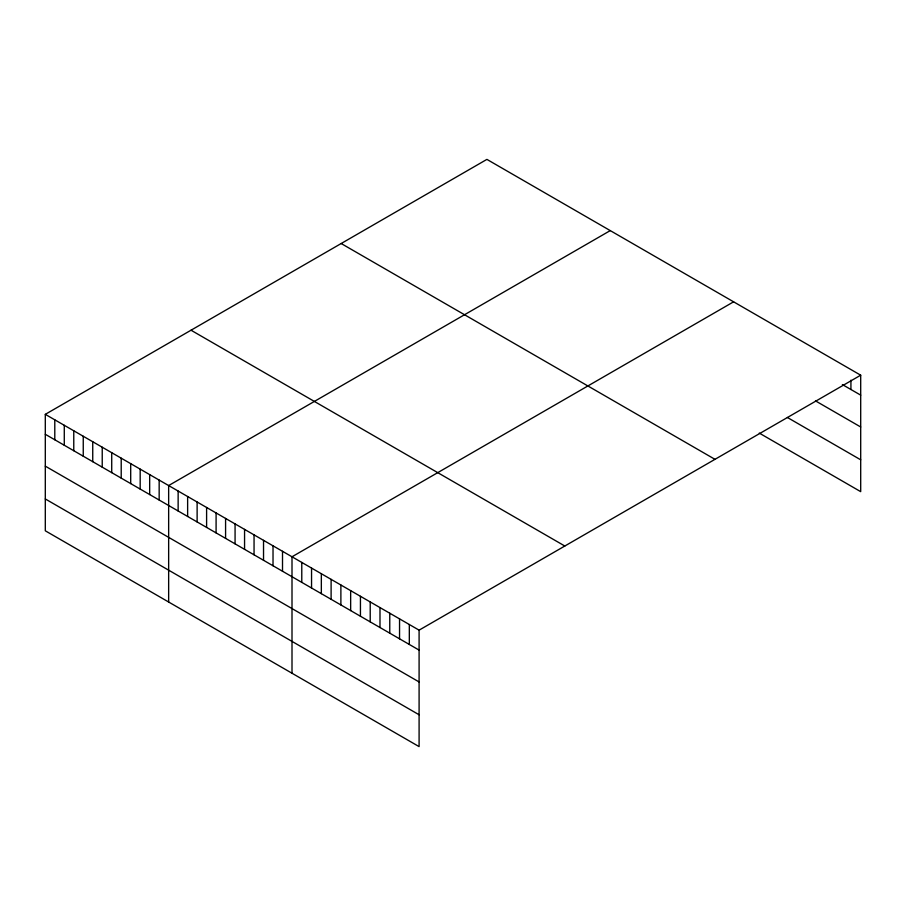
<?xml version="1.0" encoding="UTF-8"?>
<svg xmlns="http://www.w3.org/2000/svg" width="906" height="906" viewBox="0 0 906 906"><rect width="100%" height="100%" fill="white"/><g stroke="black" fill="none" stroke-linecap="round" stroke-linejoin="round"><path stroke-width="1.36" d="M45.3 414.348L419.093 630.157L419.093 746.612L45.3 530.803L45.3 414.348L486.907 159.388L860.7 375.197L860.7 491.652L759.273 433.091M610.259 230.6L168.652 485.559L168.652 602.026M733.611 301.823L292.004 556.782L292.004 673.237M419.093 630.157L860.7 375.197M842.365 384.563L860.7 395.141M815.491 400.882L860.7 426.986M787.382 417.473L860.7 459.806M341.177 243.521L714.97 459.331M191.03 330.214L564.823 546.024M45.3 434.291L419.093 650.1M45.3 466.148L419.093 681.946M45.3 498.957L419.093 714.766M850.927 380.192L850.927 389.501M409.319 624.506L409.319 644.46M399.546 618.866L399.546 638.821M389.761 613.226L389.761 633.169M379.988 607.575L379.988 627.53M370.214 601.935L370.214 621.878M360.441 596.295L360.441 616.239M350.656 590.644L350.656 610.599M340.882 585.004L340.882 604.948M331.109 579.353L331.109 599.308M321.336 573.713L321.336 593.657M311.551 568.073L311.551 588.017M301.777 562.422L301.777 582.377M282.513 551.301L282.513 571.256M273.023 545.82L273.023 565.774M263.533 540.35L263.533 560.293M254.054 534.868L254.054 554.812M244.563 529.387L244.563 549.342M235.073 523.906L235.073 543.86M225.583 518.436L225.583 538.379M216.092 512.955L216.092 532.909M206.602 507.473L206.602 527.428M197.123 502.003L197.123 521.947M187.633 496.522L187.633 516.465M178.142 491.041L178.142 510.995M159.162 480.089L159.162 500.033M149.671 474.608L149.671 494.551M140.181 469.127L140.181 489.081M130.702 463.657L130.702 483.6M121.211 458.176L121.211 478.119M111.721 452.694L111.721 472.649M102.231 447.213L102.231 467.168M92.74 441.743L92.74 461.686M83.25 436.262L83.25 456.205M73.771 430.78L73.771 450.735M64.281 425.299L64.281 445.254M54.79 419.829L54.79 439.772"/></g></svg>
